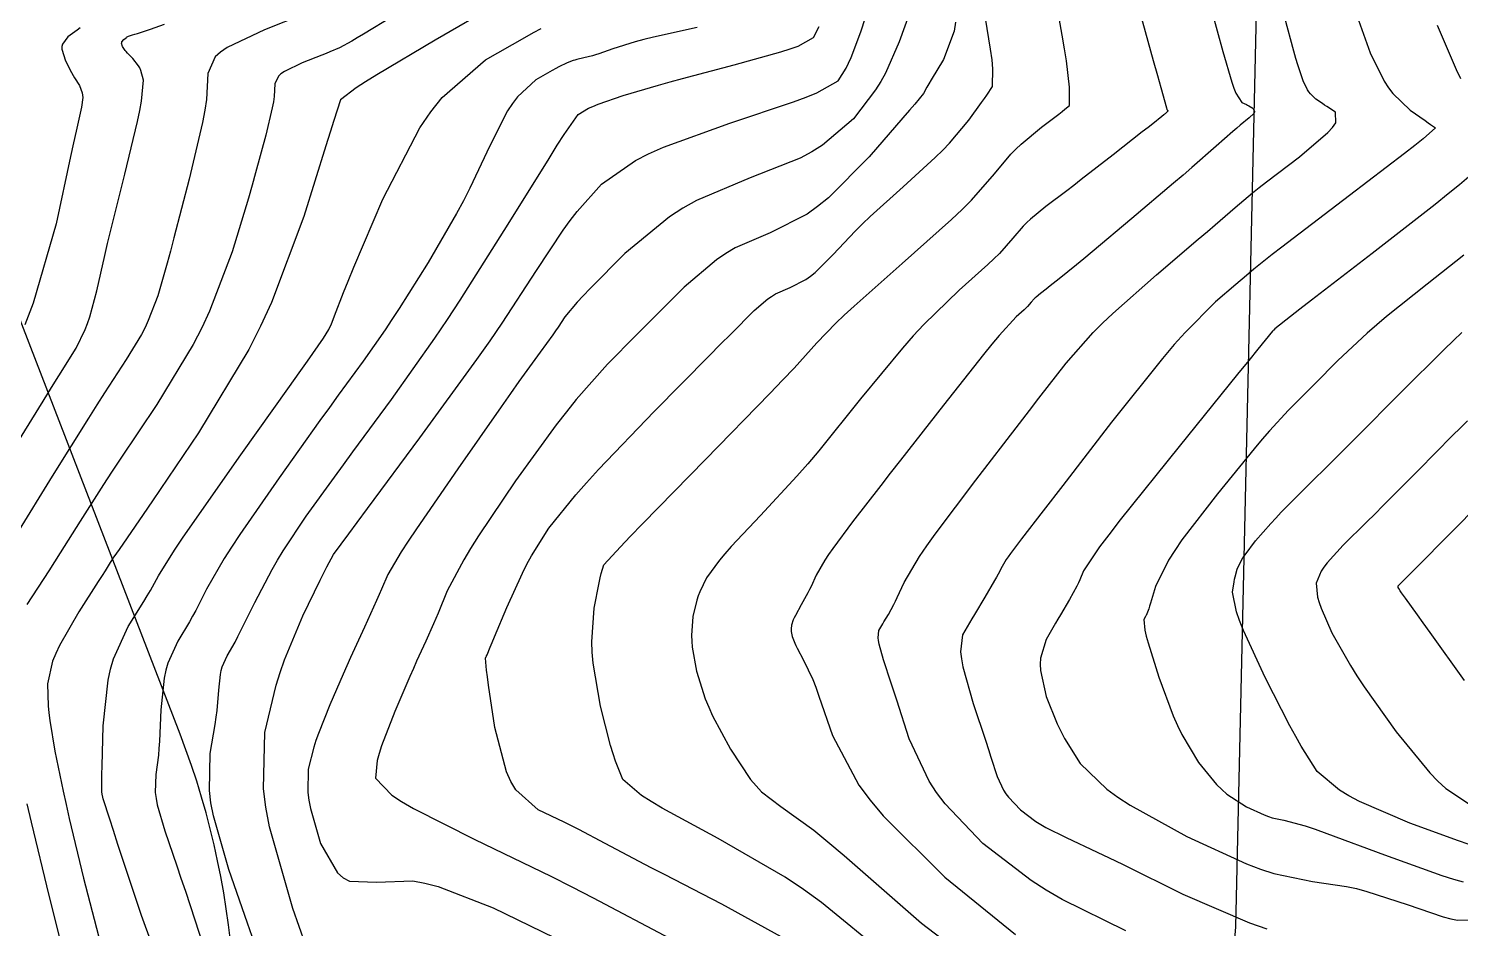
# Model space of a CAD drawing. Header units: metres. Extents: x 837476 to 838477, y 1189012 to 1191014.
# Drawn here: x 838133.5 to 838256.2, y 1190068.5 to 1190145.6 of the extents above; entities that cross this region are included whole.
import ezdxf

# ---------------------------------------------------------------- set-up
doc = ezdxf.new("R2010")
doc.units = ezdxf.units.M
doc.header["$LTSCALE"] = 0.3
for name, color, linetype in [('CORREDORVIA', 94, 'Continuous'), ('COTAS 10', 1, 'Continuous'), ('COTAS INT', 252, 'Continuous'), ('VIA2', 121, 'Continuous')]:
    doc.layers.add(name, color=color, linetype=linetype)

msp = doc.modelspace()

# ---------------------------------------------------------------- linework, layer by layer
at = {"layer": 'CORREDORVIA'}
msp.add_lwpolyline([(837910.676, 1191000.965), (838246.889, 1191005.3), (838347.391, 1190870.925), (838423.516, 1190628.699), (838450.215, 1190473.685), (838321.32, 1190375.615), (838242.09, 1190297.633), (838236.889, 1190068.622), (838166.593, 1189160.17), (837860.483, 1189307.124), (837593.191, 1189234.399), (837744.487, 1189686.609), (837700.859, 1189887.9), (837671.347, 1190075.087), (837676.273, 1190181.696), (837885.383, 1190229.429), (837983.184, 1190344.12), (837817.554, 1190502.187), (837798.033, 1190660.17), (837963.574, 1190795.982)], close=True, dxfattribs=at)
at = {"layer": 'COTAS 10'}
for points in [[(838228.011, 1190149.51), (838229.857, 1190142.871), (838230.213, 1190141.589), (838230.502, 1190140.55), (838230.985, 1190138.806), (838231.028, 1190138.667), (838231.04, 1190138.639), (838231.052, 1190138.616), (838231.092, 1190138.569), (838231.1, 1190138.536), (838231.092, 1190138.52), (838231.079, 1190138.503), (838230.994, 1190138.417), (838230.861, 1190138.299), (838230.817, 1190138.262), (838230.771, 1190138.222), (838230.58, 1190138.06), (838229.815, 1190137.451), (838229.407, 1190137.129), (838228.913, 1190136.742), (838226.423, 1190134.789), (838223.686, 1190132.657), (838223.036, 1190132.156), (838222.435, 1190131.693), (838220.654, 1190130.345), (838219.325, 1190129.265), (838219.008, 1190128.971), (838218.712, 1190128.68), (838217.828, 1190127.647), (838216.671, 1190126.342), (838216.203, 1190125.879), (838215.672, 1190125.372), (838213.224, 1190123.174), (838210.188, 1190120.235), (838209.286, 1190119.261), (838208.358, 1190118.218), (838204.784, 1190113.87), (838201.189, 1190109.416), (838200.247, 1190108.305), (838199.328, 1190107.248), (838196.203, 1190103.87), (838193.684, 1190101.209), (838193.148, 1190100.604), (838192.681, 1190100.055), (838191.578, 1190098.545), (838191.003, 1190097.341), (838190.87, 1190096.985), (838190.748, 1190096.62), (838190.403, 1190095.218), (838190.285, 1190093.608), (838190.307, 1190093.111), (838190.352, 1190092.593), (838190.713, 1190090.535), (838191.472, 1190088.172), (838191.768, 1190087.461), (838192.102, 1190086.725), (838193.621, 1190083.862), (838195.355, 1190081.268), (838195.825, 1190080.703), (838196.29, 1190080.203), (838197.936, 1190078.948), (838200.769, 1190076.914), (838201.984, 1190075.922), (838203.385, 1190074.745), (838210, 1190068.948), (838217.672, 1190063.081)], [(838158.31, 1190064.021), (838156.14, 1190070.216), (838154.137, 1190077.189), (838153.824, 1190078.877), (838153.614, 1190080.458), (838153.727, 1190085.29), (838154.711, 1190089.344), (838155.051, 1190090.435), (838155.42, 1190091.512), (838156.996, 1190095.29), (838158.474, 1190098.337), (838158.782, 1190098.954), (838159.045, 1190099.472), (838159.626, 1190100.525), (838160.938, 1190102.309), (838161.661, 1190103.288), (838162.541, 1190104.478), (838167.019, 1190110.525), (838171.897, 1190117.238), (838173.029, 1190118.847), (838174.066, 1190120.347), (838177.019, 1190124.861), (838179.292, 1190128.315), (838179.9, 1190129.147), (838180.498, 1190129.924), (838182.58, 1190132.281), (838185.496, 1190134.301), (838186.621, 1190134.865), (838187.883, 1190135.431), (838193.585, 1190137.497), (838199.019, 1190139.316), (838200.112, 1190139.728), (838201.027, 1190140.1), (838202.844, 1190141.112), (838203.541, 1190142.215), (838203.749, 1190142.645), (838203.964, 1190143.129), (838204.796, 1190145.325), (838205.568, 1190147.69)], [(838164.727, 1190146.651), (838162.185, 1190145.114), (838161.651, 1190144.798), (838161.191, 1190144.53), (838160.146, 1190143.96), (838159.313, 1190143.605), (838158.986, 1190143.472), (838158.619, 1190143.324), (838156.948, 1190142.667), (838155.407, 1190141.93), (838155.121, 1190141.732), (838154.897, 1190141.536), (838154.598, 1190140.852), (838154.54, 1190139.773), (838154.468, 1190139.328), (838154.372, 1190138.82), (838153.823, 1190136.46), (838152.95, 1190133.239), (838152.65, 1190132.189), (838152.324, 1190131.071), (838150.937, 1190126.46), (838149.003, 1190121.378), (838148.332, 1190119.963), (838147.602, 1190118.544), (838144.478, 1190113.391), (838141.337, 1190108.709), (838140.596, 1190107.587), (838139.912, 1190106.54), (838137.907, 1190103.391), (838136.212, 1190100.683), (838135.722, 1190099.914), (838135.224, 1190099.138), (838133.353, 1190096.266)], [(838256.476, 1190126.181), (838253.312, 1190123.713), (838249.85, 1190120.938), (838248.999, 1190120.216), (838248.195, 1190119.515), (838245.679, 1190117.153), (838243.682, 1190115.144), (838243.205, 1190114.666), (838242.761, 1190114.222), (838241.428, 1190112.902), (838239.815, 1190111.136), (838239.193, 1190110.412), (838238.496, 1190109.585), (838235.344, 1190105.749), (838232.312, 1190101.789), (838231.69, 1190100.885), (838231.162, 1190100.064), (838230.039, 1190097.79), (838229.619, 1190096.379), (838229.534, 1190096.101), (838229.462, 1190095.872), (838229.315, 1190095.454), (838229.236, 1190095.319), (838229.207, 1190095.269), (838229.176, 1190095.214), (838229.036, 1190094.97), (838229.138, 1190094.04), (838229.257, 1190093.553), (838229.417, 1190092.966), (838230.326, 1190090.014), (838231.561, 1190086.701), (838231.926, 1190085.887), (838232.301, 1190085.117), (838233.741, 1190082.707), (838235.284, 1190080.835), (838235.725, 1190080.405), (838236.171, 1190080.013), (838237.832, 1190078.914), (838239.357, 1190078.221), (838239.718, 1190078.084), (838240.053, 1190077.972), (838241.041, 1190077.765), (838242.862, 1190077.281), (838243.722, 1190076.994), (838244.735, 1190076.64), (838249.68, 1190074.809), (838254.588, 1190073.037), (838255.579, 1190072.721), (838256.091, 1190072.573), (838256.41, 1190072.48)], [(838133.347, 1190079.16), (838133.704, 1190077.601), (838135.217, 1190071.312), (838136.646, 1190065.638)]]:
    msp.add_lwpolyline(points, dxfattribs=at)
at = {"layer": 'COTAS INT'}
for points in [[(838206.947, 1190066.216), (838201.433, 1190070.711), (838199.88, 1190071.824), (838198.316, 1190072.879), (838192.574, 1190076.216), (838187.785, 1190078.791), (838186.822, 1190079.367), (838186.016, 1190079.883), (838184.418, 1190081.253), (838183.777, 1190082.815), (838183.575, 1190083.452), (838183.363, 1190084.179), (838182.509, 1190087.547), (838181.861, 1190091.237), (838181.78, 1190092.168), (838181.741, 1190093.059), (838181.952, 1190095.946), (838182.375, 1190098.114), (838182.469, 1190098.551), (838182.553, 1190098.917), (838182.773, 1190099.651), (838184.204, 1190101.202), (838185.051, 1190102.082), (838186.093, 1190103.159), (838191.486, 1190108.678), (838197.006, 1190114.346), (838198.129, 1190115.517), (838199.076, 1190116.515), (838201.032, 1190118.678), (838202.646, 1190120.347), (838203.377, 1190121.034), (838204.233, 1190121.817), (838208.35, 1190125.457), (838212.559, 1190129.237), (838213.472, 1190130.109), (838214.275, 1190130.905), (838216.265, 1190133.148), (838217.655, 1190134.826), (838218.081, 1190135.266), (838218.524, 1190135.695), (838220.272, 1190137.152), (838221.773, 1190138.28), (838222.06, 1190138.501), (838222.292, 1190138.682), (838222.666, 1190139.005), (838222.673, 1190139.285), (838222.673, 1190139.626), (838222.668, 1190140.578), (838222.412, 1190142.843), (838222.254, 1190143.857), (838222.058, 1190145.04), (838221.037, 1190150.713)], [(838173.658, 1190147.685), (838168.321, 1190144.62), (838163.32, 1190141.632), (838162.352, 1190141.027), (838161.563, 1190140.519), (838160.217, 1190139.489), (838159.634, 1190137.713), (838159.326, 1190136.734), (838158.956, 1190135.544), (838157.089, 1190129.489), (838154.317, 1190122.128), (838153.376, 1190120.115), (838152.36, 1190118.113), (838148.06, 1190110.972), (838144.102, 1190105.136), (838143.3, 1190103.957), (838142.625, 1190102.968), (838141.252, 1190100.972), (838140.807, 1190100.339), (838140.717, 1190100.209), (838140.642, 1190100.098), (838140.495, 1190099.863), (838140.051, 1190099.149), (838139.789, 1190098.737), (838139.467, 1190098.232), (838137.803, 1190095.633), (838136.139, 1190092.734), (838135.817, 1190092.04), (838135.555, 1190091.393), (838135.11, 1190089.447), (838135.174, 1190087.565), (838135.233, 1190086.958), (838135.309, 1190086.314), (838135.735, 1190083.677), (838136.445, 1190080.259), (838136.701, 1190079.123), (838136.983, 1190077.904), (838138.214, 1190072.814), (838139.481, 1190067.856)], [(838197.968, 1190067.773), (838192.897, 1190070.587), (838187.979, 1190073.107), (838186.845, 1190073.693), (838185.811, 1190074.231), (838182.897, 1190075.773), (838180.638, 1190076.964), (838180.016, 1190077.281), (838179.395, 1190077.592), (838177.166, 1190078.67), (838175.246, 1190080.384), (838174.82, 1190081.097), (838174.439, 1190081.913), (838173.447, 1190085.718), (838172.904, 1190089.35), (838172.806, 1190090.058), (838172.731, 1190090.635), (838172.651, 1190091.642), (838172.713, 1190091.785), (838172.727, 1190091.817), (838172.74, 1190091.847), (838172.777, 1190091.93), (838173.054, 1190092.593), (838173.217, 1190092.989), (838173.419, 1190093.477), (838174.464, 1190096.005), (838175.801, 1190098.948), (838176.187, 1190099.697), (838176.58, 1190100.418), (838178.057, 1190102.785), (838180.369, 1190105.645), (838181.289, 1190106.677), (838182.33, 1190107.813), (838187.1, 1190112.785), (838191.795, 1190117.55), (838192.789, 1190118.557), (838193.65, 1190119.428), (838195.656, 1190121.444), (838196.824, 1190122.433), (838197.158, 1190122.657), (838197.495, 1190122.858), (838198.751, 1190123.405), (838200.095, 1190124.088), (838200.487, 1190124.375), (838200.889, 1190124.705), (838202.416, 1190126.251), (838204.301, 1190128.246), (838204.929, 1190128.86), (838205.602, 1190129.499), (838208.416, 1190132.03), (838211.174, 1190134.552), (838211.812, 1190135.186), (838212.395, 1190135.793), (838214.048, 1190137.752), (838215.148, 1190139.278), (838215.384, 1190139.612), (838215.589, 1190139.907), (838216.082, 1190140.651), (838216.12, 1190142.149), (838216.039, 1190142.92), (838215.918, 1190143.845), (838215.153, 1190148.471)], [(838157.15, 1190146.861), (838153.701, 1190145.505), (838150.52, 1190143.983), (838149.931, 1190143.574), (838149.468, 1190143.171), (838148.851, 1190141.759), (838148.732, 1190139.531), (838148.584, 1190138.613), (838148.385, 1190137.565), (838147.251, 1190132.693), (838145.95, 1190127.678), (838145.646, 1190126.54), (838145.366, 1190125.51), (838144.56, 1190122.693), (838143.753, 1190120.574), (838143.474, 1190119.984), (838143.169, 1190119.393), (838141.867, 1190117.245), (838140.006, 1190114.399), (838139.349, 1190113.367), (838138.631, 1190112.23), (838135.529, 1190107.245), (838132.449, 1190102.281)], [(838208.945, 1190146.833), (838208.088, 1190144.465), (838206.917, 1190141.788), (838206.511, 1190141.067), (838206.07, 1190140.355), (838204.18, 1190137.858), (838201.528, 1190135.598), (838200.607, 1190135.036), (838199.604, 1190134.501), (838195.307, 1190132.8), (838190.724, 1190130.88), (838189.541, 1190130.208), (838188.396, 1190129.476), (838184.572, 1190126.321), (838181.608, 1190123.328), (838181.006, 1190122.696), (838180.498, 1190122.151), (838179.453, 1190120.893), (838178.868, 1190120.007), (838178.651, 1190119.695), (838178.41, 1190119.355), (838177.34, 1190117.887), (838175.51, 1190115.347), (838174.79, 1190114.331), (838173.977, 1190113.179), (838170.27, 1190107.887), (838166.729, 1190102.739), (838166.02, 1190101.676), (838165.429, 1190100.772), (838164.278, 1190098.818), (838163.737, 1190097.566), (838163.531, 1190097.103), (838163.3, 1190096.59), (838162.265, 1190094.32), (838161.084, 1190091.717), (838160.761, 1190090.994), (838160.441, 1190090.271), (838159.301, 1190087.652), (838158.331, 1190085.212), (838158.118, 1190084.601), (838157.93, 1190084.019), (838157.45, 1190082.151), (838157.417, 1190080.148), (838157.511, 1190079.481), (838157.649, 1190078.764), (838158.519, 1190075.772), (838159.958, 1190073.251), (838160.455, 1190072.832), (838160.995, 1190072.535), (838163.301, 1190072.47), (838166.408, 1190072.572), (838167.452, 1190072.38), (838168.576, 1190072.092), (838173.301, 1190070.254), (838178.528, 1190067.729)], [(838212.918, 1190146.153), (838212.797, 1190145.387), (838211.876, 1190142.963), (838210.82, 1190141.202), (838210.615, 1190140.855), (838210.447, 1190140.568), (838210.157, 1190140.041), (838209.418, 1190139.128), (838208.968, 1190138.599), (838208.411, 1190137.949), (838205.515, 1190134.604), (838202.03, 1190131.095), (838201.101, 1190130.343), (838200.189, 1190129.685), (838197.029, 1190128.102), (838194.041, 1190126.801), (838193.237, 1190126.321), (838192.444, 1190125.789), (838189.664, 1190123.436), (838187.007, 1190120.789), (838186.291, 1190120.071), (838185.584, 1190119.361), (838183.1, 1190116.85), (838180.415, 1190113.815), (838179.58, 1190112.774), (838178.706, 1190111.647), (838175.22, 1190106.85), (838172.045, 1190102.139), (838171.368, 1190101.065), (838170.777, 1190100.092), (838169.371, 1190097.412), (838168.578, 1190095.521), (838168.374, 1190095.046), (838168.177, 1190094.592), (838167.521, 1190093.125), (838166.743, 1190091.389), (838166.469, 1190090.765), (838166.169, 1190090.079), (838164.875, 1190087.083), (838163.732, 1190084.137), (838163.529, 1190083.483), (838163.374, 1190082.898), (838163.221, 1190081.37), (838164.625, 1190079.911), (838165.451, 1190079.371), (838166.467, 1190078.771), (838171.717, 1190076.113), (838178.232, 1190072.962), (838180.046, 1190072.052), (838181.865, 1190071.126), (838188.468, 1190067.645)], [(838234.852, 1190147.173), (838235.802, 1190143.637), (838236.574, 1190141.003), (838236.758, 1190140.485), (838236.928, 1190140.058), (838237.435, 1190139.279), (838237.837, 1190139.091), (838237.942, 1190139.036), (838238.044, 1190138.981), (838238.389, 1190138.772), (838238.539, 1190138.515), (838238.518, 1190138.428), (838238.471, 1190138.335), (838238.074, 1190137.945), (838237.294, 1190137.311), (838237.004, 1190137.064), (838236.682, 1190136.786), (838235.254, 1190135.524), (838233.151, 1190133.684), (838232.403, 1190133.042), (838231.584, 1190132.341), (838228.029, 1190129.33), (838224.627, 1190126.474), (838223.904, 1190125.872), (838223.277, 1190125.351), (838221.802, 1190124.149), (838221.034, 1190123.551), (838220.683, 1190123.281), (838220.184, 1190122.903), (838219.811, 1190122.599), (838219.722, 1190122.517), (838219.639, 1190122.435), (838219.39, 1190122.146), (838219.066, 1190121.779), (838218.935, 1190121.65), (838218.786, 1190121.507), (838218.099, 1190120.891), (838216.655, 1190119.307), (838216.029, 1190118.556), (838215.304, 1190117.669), (838211.87, 1190113.333), (838208.198, 1190108.623), (838207.324, 1190107.5), (838206.512, 1190106.455), (838204.094, 1190103.333), (838202.391, 1190101.047), (838202.03, 1190100.528), (838201.717, 1190100.059), (838200.985, 1190098.779), (838200.531, 1190097.804), (838200.393, 1190097.527), (838200.25, 1190097.248), (838199.687, 1190096.216), (838199.196, 1190095.313), (838199.097, 1190095.114), (838199.015, 1190094.938), (838198.853, 1190094.489), (838198.829, 1190094.157), (838198.833, 1190094.055), (838198.842, 1190093.948), (838198.917, 1190093.523), (838199.132, 1190092.936), (838199.229, 1190092.727), (838199.344, 1190092.497), (838199.895, 1190091.497), (838200.676, 1190089.816), (838200.934, 1190089.156), (838201.211, 1190088.412), (838202.366, 1190085.025), (838204.618, 1190080.769), (838205.587, 1190079.478), (838206.707, 1190078.137), (838211.997, 1190072.886), (838218.053, 1190067.963)], [(838227.494, 1190068.278), (838222.045, 1190070.983), (838220.684, 1190071.785), (838219.388, 1190072.608), (838215.244, 1190075.772), (838212.012, 1190079.163), (838211.291, 1190080.131), (838210.647, 1190081.11), (838208.948, 1190084.75), (838207.877, 1190088.052), (838207.628, 1190088.818), (838207.399, 1190089.52), (838206.744, 1190091.519), (838206.367, 1190092.865), (838206.313, 1190093.154), (838206.282, 1190093.407), (838206.353, 1190094.02), (838206.608, 1190094.462), (838206.692, 1190094.607), (838206.783, 1190094.762), (838207.162, 1190095.401), (838207.623, 1190096.25), (838207.765, 1190096.537), (838207.914, 1190096.846), (838208.507, 1190098.15), (838209.837, 1190100.376), (838210.45, 1190101.267), (838211.171, 1190102.278), (838214.659, 1190106.919), (838218.388, 1190111.749), (838219.26, 1190112.879), (838220.063, 1190113.918), (838222.383, 1190116.919), (838224.705, 1190119.552), (838225.509, 1190120.358), (838226.384, 1190121.198), (838230.124, 1190124.513), (838233.71, 1190127.546), (838234.487, 1190128.207), (838235.171, 1190128.792), (838236.863, 1190130.262), (838238.366, 1190131.519), (838238.931, 1190131.969), (838239.561, 1190132.464), (838242.373, 1190134.621), (838244.815, 1190136.693), (838245.211, 1190137.134), (838245.486, 1190137.518), (838245.466, 1190138.428), (838244.715, 1190138.926), (838244.529, 1190139.051), (838244.352, 1190139.171), (838243.789, 1190139.555), (838243.317, 1190140.008), (838243.196, 1190140.17), (838243.08, 1190140.348), (838242.698, 1190141.123), (838242.241, 1190142.487), (838242.078, 1190143.035), (838241.9, 1190143.658), (838241.123, 1190146.525)], [(838247.287, 1190146.72), (838248.437, 1190143.513), (838249.634, 1190141.087), (838249.997, 1190140.53), (838250.374, 1190140.024), (838251.852, 1190138.609), (838253.14, 1190137.716), (838253.397, 1190137.538), (838253.612, 1190137.39), (838254.028, 1190137.105), (838252.982, 1190136.16), (838252.275, 1190135.595), (838251.387, 1190134.9), (838246.673, 1190131.296), (838241.828, 1190127.617), (838240.858, 1190126.874), (838240.05, 1190126.251), (838238.472, 1190124.999), (838237.648, 1190124.283), (838237.314, 1190123.998), (838236.936, 1190123.676), (838235.188, 1190122.199), (838232.58, 1190119.567), (838231.658, 1190118.517), (838230.65, 1190117.327), (838226.289, 1190111.869), (838222.107, 1190106.461), (838220.43, 1190104.292), (838218.558, 1190101.869), (838217.615, 1190100.615), (838217.421, 1190100.342), (838217.255, 1190100.102), (838216.896, 1190099.5), (838216.565, 1190098.862), (838216.418, 1190098.598), (838216.246, 1190098.296), (838215.421, 1190096.889), (838214.531, 1190095.385), (838214.317, 1190095.022), (838214.118, 1190094.681), (838213.519, 1190093.643), (838213.352, 1190092.2), (838213.425, 1190091.605), (838213.551, 1190090.925), (838214.438, 1190087.762), (838215.499, 1190084.541), (838215.734, 1190083.825), (838215.944, 1190083.185), (838216.492, 1190081.508), (838217.031, 1190080.352), (838217.236, 1190080.041), (838217.465, 1190079.734), (838218.49, 1190078.658), (838219.806, 1190077.654), (838220.217, 1190077.392), (838220.649, 1190077.138), (838222.379, 1190076.279), (838225.045, 1190075.042), (838226.068, 1190074.548), (838227.214, 1190073.989), (838232.379, 1190071.427), (838238.09, 1190068.968), (838239.58, 1190068.475)], [(838131.381, 1190108.23), (838134.748, 1190113.685), (838135.465, 1190114.845), (838136.088, 1190115.853), (838137.558, 1190118.23), (838138.353, 1190119.825), (838138.55, 1190120.34), (838138.737, 1190120.888), (838139.329, 1190123.132), (838140.02, 1190126.157), (838140.27, 1190127.198), (838140.546, 1190128.326), (838141.753, 1190133.132), (838142.83, 1190137.638), (838143.024, 1190138.577), (838143.172, 1190139.382), (838143.329, 1190141.175), (838143.108, 1190142.018), (838143.018, 1190142.224), (838142.915, 1190142.419), (838142.439, 1190143.025), (838141.962, 1190143.507), (838141.858, 1190143.624), (838141.767, 1190143.734), (838141.54, 1190144.07), (838141.466, 1190144.338), (838141.472, 1190144.404), (838141.489, 1190144.467), (838141.642, 1190144.668), (838141.845, 1190144.819), (838141.892, 1190144.851), (838141.936, 1190144.879), (838142.061, 1190144.942), (838142.41, 1190145.058), (838142.594, 1190145.118), (838142.817, 1190145.191), (838143.938, 1190145.556), (838145.152, 1190145.983)], [(838137.905, 1190145.658), (838137.654, 1190145.47), (838136.855, 1190144.89), (838136.39, 1190144.27), (838136.35, 1190144.056), (838136.348, 1190143.824), (838136.66, 1190142.834), (838137.183, 1190141.833), (838137.315, 1190141.594), (838137.44, 1190141.372), (838137.846, 1190140.709), (838138.098, 1190140.09), (838138.127, 1190139.896), (838138.138, 1190139.692), (838138.033, 1190138.876), (838137.564, 1190136.806), (838137.346, 1190135.813), (838137.09, 1190134.638), (838135.848, 1190128.876), (838133.89, 1190122.062), (838133.183, 1190120.224)], [(838145.594, 1190062.948), (838143.158, 1190069.593), (838141.154, 1190075.698), (838140.764, 1190076.89), (838140.447, 1190077.866), (838139.899, 1190079.593), (838139.829, 1190079.881), (838139.813, 1190079.95), (838139.799, 1190080.015), (838139.759, 1190080.208), (838139.761, 1190081.174), (838139.773, 1190081.725), (838139.79, 1190082.399), (838139.893, 1190085.858), (838140.305, 1190089.756), (838140.516, 1190090.707), (838140.77, 1190091.602), (838142.037, 1190094.37), (838143.372, 1190096.499), (838143.668, 1190096.992), (838143.932, 1190097.443), (838144.62, 1190098.72), (838145.996, 1190100.917), (838146.693, 1190101.947), (838147.528, 1190103.161), (838151.686, 1190109.069), (838155.846, 1190114.923), (838156.682, 1190116.103), (838157.382, 1190117.092), (838158.769, 1190119.069), (838159.212, 1190119.805), (838159.317, 1190120.012), (838159.414, 1190120.22), (838159.7, 1190120.979), (838160.477, 1190122.978), (838160.883, 1190123.968), (838161.373, 1190125.147), (838163.834, 1190130.979), (838167.01, 1190137.107), (838167.952, 1190138.473), (838168.92, 1190139.695), (838172.639, 1190142.912), (838176.002, 1190144.844), (838176.746, 1190145.256), (838177.409, 1190145.614)], [(838190.785, 1190145.703), (838187.046, 1190144.866), (838186.218, 1190144.662), (838185.479, 1190144.47), (838183.556, 1190143.878), (838182.358, 1190143.443), (838182.076, 1190143.35), (838181.816, 1190143.27), (838181.056, 1190143.08), (838180.462, 1190142.95), (838180.307, 1190142.907), (838180.155, 1190142.861), (838179.639, 1190142.673), (838178.929, 1190142.321), (838178.655, 1190142.173), (838178.347, 1190142.003), (838176.956, 1190141.204), (838175.373, 1190139.766), (838174.943, 1190139.193), (838174.518, 1190138.543), (838173.016, 1190135.566), (838171.306, 1190131.92), (838170.75, 1190130.849), (838170.158, 1190129.752), (838167.719, 1190125.566), (838165.24, 1190121.615), (838164.621, 1190120.665), (838164.033, 1190119.778), (838162.153, 1190117.094), (838160.023, 1190114.175), (838159.277, 1190113.14), (838158.462, 1190112.007), (838154.953, 1190107.094), (838151.597, 1190102.254), (838150.878, 1190101.168), (838150.251, 1190100.191), (838148.746, 1190097.576), (838147.813, 1190095.736), (838147.547, 1190095.247), (838147.277, 1190094.767), (838146.272, 1190093.106), (838145.426, 1190091.229), (838145.256, 1190090.612), (838145.114, 1190089.953), (838144.836, 1190087.221), (838144.709, 1190084.544), (838144.662, 1190083.92), (838144.612, 1190083.345), (838144.389, 1190081.691), (838144.353, 1190080.146), (838144.42, 1190079.641), (838144.52, 1190079.101), (838145.161, 1190076.872), (838146.198, 1190073.848), (838146.548, 1190072.808), (838146.926, 1190071.68), (838148.519, 1190066.872)], [(838152.638, 1190067.816), (838152.254, 1190068.935), (838150.651, 1190073.544), (838149.329, 1190078.145), (838149.122, 1190079.259), (838148.983, 1190080.302), (838149.058, 1190083.491), (838149.488, 1190085.983), (838149.575, 1190086.589), (838149.647, 1190087.157), (838149.788, 1190088.901), (838149.927, 1190090.266), (838149.998, 1190090.596), (838150.083, 1190090.904), (838150.506, 1190091.843), (838151.181, 1190093.035), (838151.425, 1190093.502), (838151.694, 1190094.03), (838152.871, 1190096.433), (838154.363, 1190099.264), (838154.83, 1190100.061), (838155.321, 1190100.863), (838157.29, 1190103.81), (838159.7, 1190107.158), (838160.469, 1190108.214), (838161.282, 1190109.327), (838164.586, 1190113.81), (838168.305, 1190119.062), (838169.38, 1190120.66), (838170.474, 1190122.319), (838174.586, 1190128.829), (838178.086, 1190134.48), (838178.794, 1190135.597), (838179.387, 1190136.521), (838180.588, 1190138.242), (838181.46, 1190138.767), (838181.847, 1190138.937), (838182.297, 1190139.117), (838184.449, 1190139.857), (838187.464, 1190140.751), (838188.459, 1190141.028), (838189.523, 1190141.319), (838193.944, 1190142.48), (838197.952, 1190143.597), (838198.756, 1190143.861), (838199.427, 1190144.105), (838200.749, 1190144.822), (838201.224, 1190145.783)], [(838254.177, 1190145.902), (838255.808, 1190142.09), (838256.179, 1190141.321)], [(838258.305, 1190134.093), (838256.099, 1190132.218), (838255.126, 1190131.433), (838253.995, 1190130.534), (838248.602, 1190126.328), (838243.419, 1190122.322), (838242.42, 1190121.548), (838241.612, 1190120.92), (838240.27, 1190119.864), (838240.175, 1190119.769), (838240.153, 1190119.746), (838240.131, 1190119.725), (838240.068, 1190119.662), (838238.809, 1190118.118), (838238.033, 1190117.162), (838237.073, 1190115.979), (838232.066, 1190109.798), (838227.03, 1190103.496), (838226.052, 1190102.236), (838225.255, 1190101.186), (838223.88, 1190099.146), (838223.574, 1190098.36), (838223.451, 1190098.1), (838223.311, 1190097.823), (838222.666, 1190096.672), (838221.903, 1190095.378), (838221.689, 1190095.01), (838221.473, 1190094.639), (838220.685, 1190093.265), (838220.201, 1190091.663), (838220.177, 1190091.149), (838220.202, 1190090.603), (838220.691, 1190088.375), (838221.622, 1190086.017), (838221.926, 1190085.389), (838222.25, 1190084.772), (838223.587, 1190082.636), (838225.881, 1190080.418), (838226.809, 1190079.749), (838227.863, 1190079.057), (838232.73, 1190076.36), (838237.844, 1190074.035), (838239.055, 1190073.577), (838240.178, 1190073.199), (838243.492, 1190072.507), (838246.399, 1190072.102), (838247.265, 1190071.907), (838248.158, 1190071.675), (838251.601, 1190070.535), (838254.681, 1190069.497), (838255.344, 1190069.329), (838255.925, 1190069.214), (838257.336, 1190069.229)], [(838256.834, 1190075.723), (838256.006, 1190076.001), (838251.842, 1190077.528), (838247.53, 1190079.384), (838246.609, 1190079.87), (838245.807, 1190080.344), (838243.897, 1190081.952), (838242.523, 1190084.117), (838242.059, 1190084.941), (838241.558, 1190085.863), (838239.448, 1190090.004), (838237.589, 1190094.033), (838237.247, 1190094.883), (838236.979, 1190095.619), (838236.634, 1190097.321), (838236.782, 1190098.199), (838236.824, 1190098.416), (838236.868, 1190098.621), (838237.031, 1190099.269), (838237.378, 1190099.99), (838237.536, 1190100.242), (838237.723, 1190100.517), (838238.623, 1190101.7), (838239.918, 1190103.192), (838240.353, 1190103.661), (838240.821, 1190104.154), (838242.788, 1190106.141), (838245.39, 1190108.719), (838246.257, 1190109.586), (838247.189, 1190110.519), (838251.088, 1190114.441), (838254.777, 1190118.11), (838255.577, 1190118.885), (838256.281, 1190119.554)], [(838256.768, 1190112), (838256.165, 1190111.393), (838255.499, 1190110.721), (838252.567, 1190107.765), (838249.547, 1190104.727), (838248.825, 1190104.004), (838248.152, 1190103.332), (838246.137, 1190101.334), (838244.75, 1190099.822), (838244.474, 1190099.457), (838244.244, 1190099.114), (838243.805, 1190098.07), (838243.932, 1190096.873), (838244.06, 1190096.435), (838244.227, 1190095.95), (838245.166, 1190093.811), (838246.74, 1190091.028), (838247.308, 1190090.137), (838247.934, 1190089.193), (838250.674, 1190085.347), (838253.542, 1190081.841), (838254.249, 1190081.111), (838254.919, 1190080.486), (838257.022, 1190079.097)], [(838256.515, 1190089.739), (838253.584, 1190093.844), (838252.99, 1190094.675), (838252.49, 1190095.372), (838251.468, 1190096.786), (838251.131, 1190097.246), (838251.062, 1190097.343), (838251.004, 1190097.427), (838250.883, 1190097.619), (838250.842, 1190097.711), (838250.835, 1190097.732), (838250.83, 1190097.751), (838250.824, 1190097.802), (838250.843, 1190097.847), (838250.853, 1190097.862), (838250.865, 1190097.878), (838250.925, 1190097.943), (838251.071, 1190098.089), (838251.201, 1190098.22), (838251.978, 1190098.999), (838255.693, 1190102.727), (838259.361, 1190106.442)]]:
    msp.add_lwpolyline(points, dxfattribs=at)
at = {"layer": 'VIA2'}
msp.add_line((838146.48, 1190085.138), (838092.923, 1190223.737), dxfattribs=at)
msp.add_arc((838081.185, 1190059.907), 70, 236.10587, 21.12714, dxfattribs=at)

doc.saveas('drawing.dxf')
